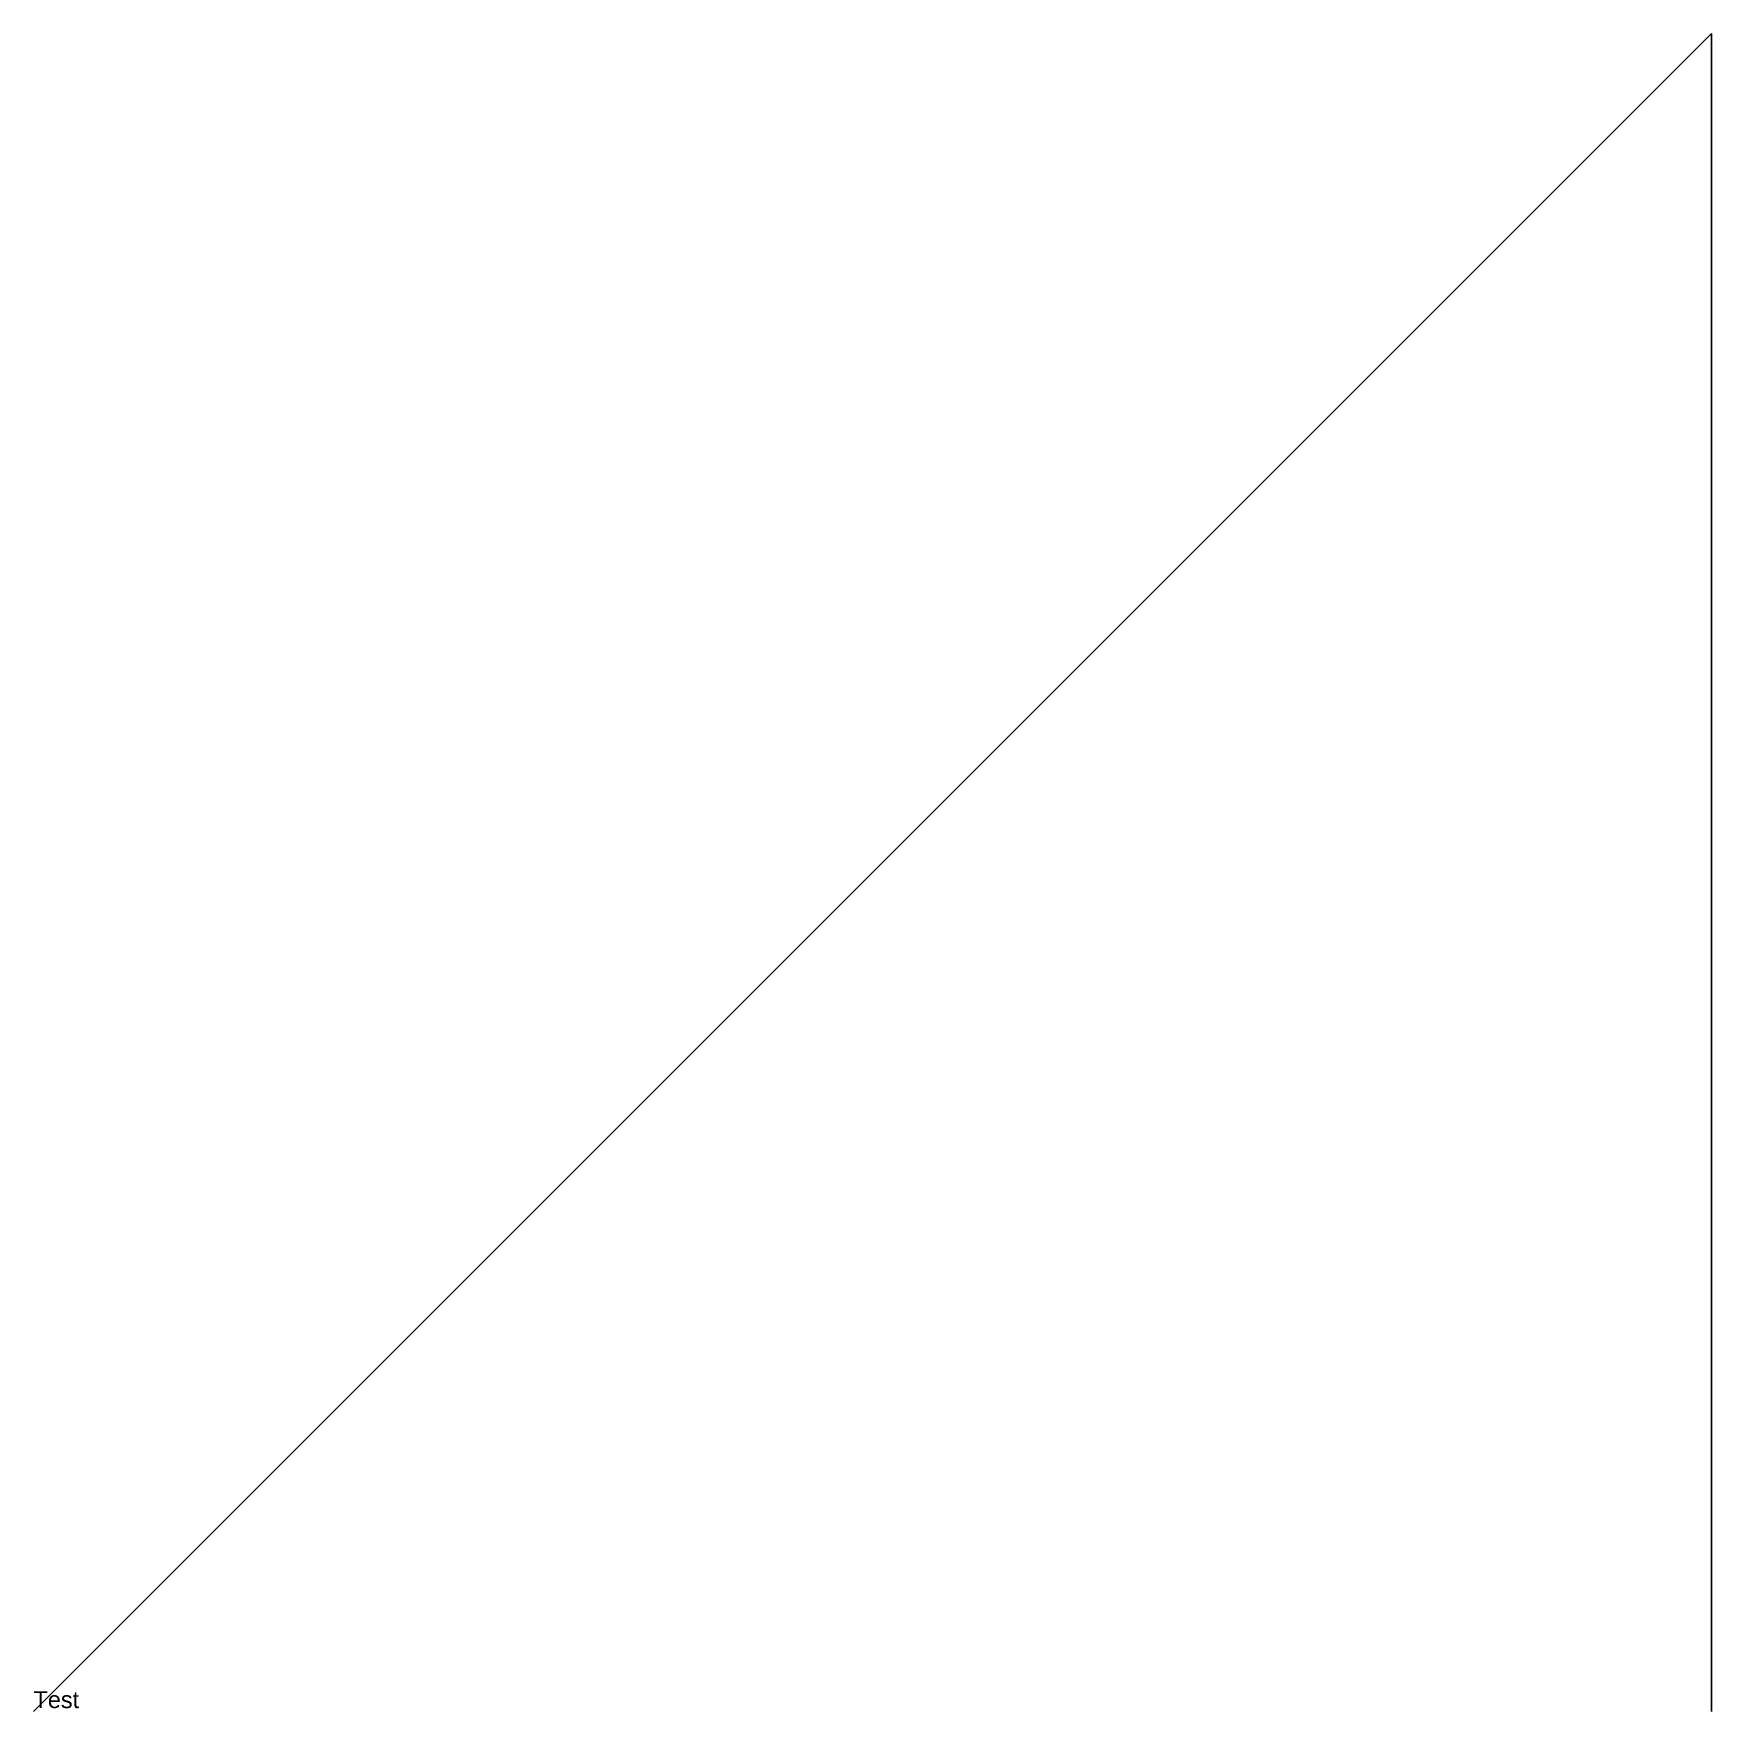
# Model space of a CAD drawing. Header units: millimetres. Extents: x 0 to 100, y 0 to 100.
import ezdxf

# ---------------------------------------------------------------- set-up
doc = ezdxf.new("R2010")
doc.units = ezdxf.units.MM
doc.layers.add('TEXTLAYER', color=2, linetype='Continuous')
doc.styles.get("Standard").update_dxf_attribs({"font": 'arial.ttf'})

msp = doc.modelspace()

# ---------------------------------------------------------------- linework, layer by layer
at = {"color": 7}
for p, q in [((0, 0), (100, 100)), ((100, 100), (100, 0))]:
    msp.add_line(p, q, dxfattribs=at)

# ---------------------------------------------------------------- texts
at = {"layer": 'TEXTLAYER'}
msp.add_text('Test', height=1, dxfattribs=at).set_placement((0, 0.2))

doc.saveas('drawing.dxf')
